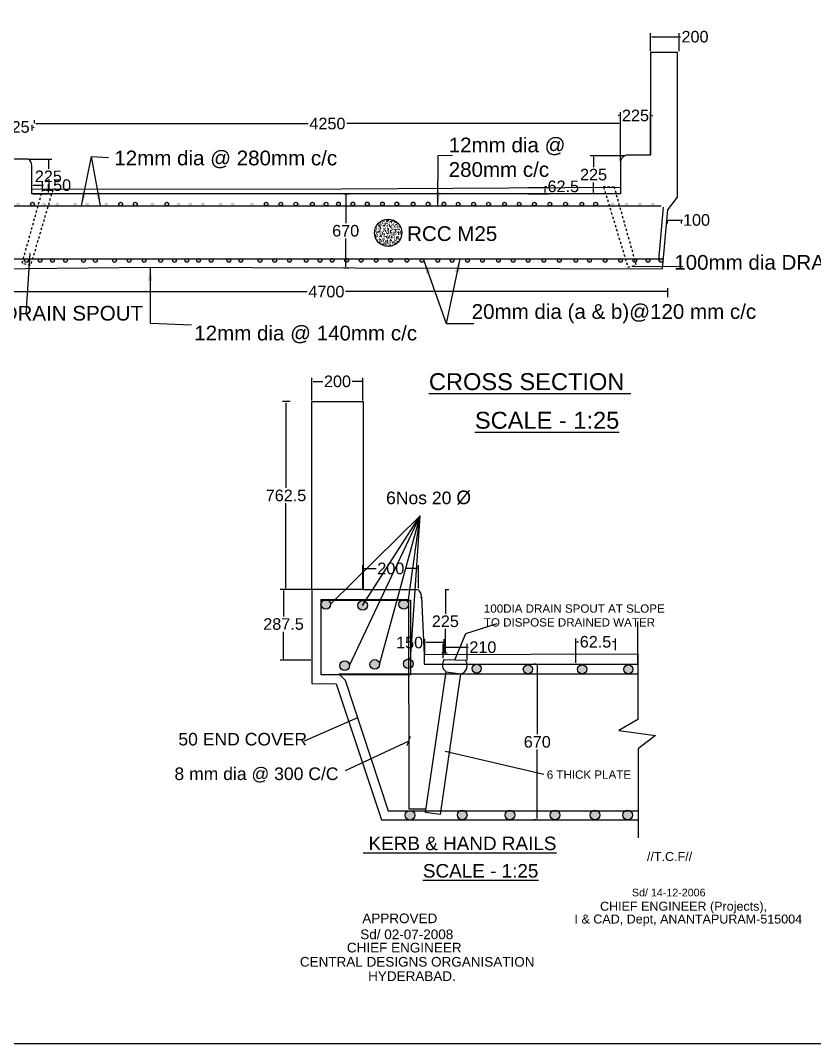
# Model space of a CAD drawing. Header units: inches. Extents: x 0 to 11487, y 0 to 10656.
# Drawn here: x 365.6 to 406.7, y 184.5 to 237.4 of the extents above; entities that cross this region are included whole.
import ezdxf

# ---------------------------------------------------------------- set-up
doc = ezdxf.new("R2010")
doc.units = ezdxf.units.IN
doc.header["$MEASUREMENT"] = 0
doc.linetypes.add('HIDDEN', pattern=[9.525, 6.35, -3.175])
for name, color, linetype in [('DIMENSION', 255, 'Continuous'), ('DRAWING', 7, 'Continuous'), ('HATCH', 7, 'Continuous'), ('TEXT', 255, 'Continuous')]:
    doc.layers.add(name, color=color, linetype=linetype)
doc.styles.get("Standard").update_dxf_attribs({"font": 'arial.ttf'})
doc.styles.add('TIMES NEW ROMAN', font='times.ttf')
doc.dimstyles.new('dig', dxfattribs={"dimtxt": 0.125, "dimasz": 0.0625, "dimexe": 0.18, "dimexo": 0.0625, "dimgap": 0.09, "dimtad": 0, "dimtih": 1, "dimtoh": 1, "dimdec": 4, "dimzin": 0, "dimdsep": 46, "dimtxsty": 'Standard', "dimcen": 0.09, "dimadec": 0, "dimazin": 0, "dimtfac": 1, "dimtdec": 4, "dimtofl": 0, "dimtmove": 0, "dimatfit": 3, "dimldrblk": 'ARCHTICK', "dimfxl": 1, "dimtolj": 1, "dimtzin": 0, "dimarcsym": 0})
doc.dimstyles.new('ISO-25', dxfattribs={"dimtxt": 0.636364, "dimasz": 0.703125, "dimexe": 1.25, "dimexo": 0.625, "dimtad": 0, "dimtih": 1, "dimtoh": 1, "dimlfac": 100, "dimtxsty": 'TIMES NEW ROMAN', "dimcen": 2.5, "dimadec": 0, "dimazin": 0, "dimtfac": 1, "dimtmove": 0, "dimatfit": 3, "dimfxl": 1, "dimarcsym": 0})

# ---------------------------------------------------------------- blocks, each defined once
blk = doc.blocks.new('*D65')
at = {"layer": 'Defpoints', "color": 0, "ltscale": 0.02, "transparency": 16777216}
for p in [(392.393, 204.13), (392.394, 204.13), (392.394, 196.069)]:
    blk.add_point(p, dxfattribs=at)
at = {"layer": 'DIMENSION', "color": 0, "lineweight": -2, "ltscale": 0.02, "transparency": 16777216}
for p, q in [((392.331, 204.13), (392.213, 204.13)), ((392.393, 204.068), (392.393, 200.496)), ((392.393, 196.132), (392.393, 199.703)), ((392.331, 196.069), (392.213, 196.069))]:
    blk.add_line(p, q, dxfattribs=at)
at = {"layer": 'DIMENSION', "color": 0, "ltscale": 0.02, "transparency": 16777216}
for points in [[(392.382, 204.068), (392.403, 204.068), (392.393, 204.13)], [(392.382, 196.132), (392.403, 196.132), (392.393, 196.069)]]:
    blk.add_solid(points, dxfattribs=at)
at = {"layer": 'DIMENSION', "color": 0, "ltscale": 0.02, "transparency": 16777216, "insert": (392.393, 200.1), "char_height": 0.6, "attachment_point": 5}
blk.add_mtext('\\A1;670', dxfattribs=at)
blk = doc.blocks.new('_ArchTick')
at = {"color": 0, "linetype": 'ByBlock', "const_width": 0.15}
blk.add_lwpolyline([(-0.5, -0.5), (0.5, 0.5)], dxfattribs=at)
blk = doc.blocks.new('*D66')
at = {"layer": 'Defpoints', "color": 0, "ltscale": 0.02, "transparency": 16777216}
for p in [(379.258, 207.991), (380.731, 207.991), (380.731, 204.336)]:
    blk.add_point(p, dxfattribs=at)
at = {"layer": 'DIMENSION', "color": 0, "lineweight": -2, "ltscale": 0.02, "transparency": 16777216}
for p, q in [((380.669, 207.991), (379.078, 207.991)), ((379.258, 207.929), (379.258, 206.592)), ((379.258, 204.398), (379.258, 205.799)), ((380.669, 204.336), (379.078, 204.336))]:
    blk.add_line(p, q, dxfattribs=at)
at = {"layer": 'DIMENSION', "color": 0, "ltscale": 0.02, "transparency": 16777216}
for points in [[(379.248, 207.929), (379.269, 207.929), (379.258, 207.991)], [(379.248, 204.398), (379.269, 204.398), (379.258, 204.336)]]:
    blk.add_solid(points, dxfattribs=at)
at = {"layer": 'DIMENSION', "color": 0, "ltscale": 0.02, "transparency": 16777216, "insert": (379.258, 206.195), "char_height": 0.6, "attachment_point": 5}
blk.add_mtext('\\A1;287.5', dxfattribs=at)
blk = doc.blocks.new('*D67')
at = {"layer": 'Defpoints', "color": 0, "ltscale": 0.02, "transparency": 16777216}
for p in [(383.371, 218.751), (380.731, 217.705), (383.371, 217.705)]:
    blk.add_point(p, dxfattribs=at)
at = {"layer": 'DIMENSION', "color": 0, "lineweight": -2, "ltscale": 0.02, "transparency": 16777216}
for p, q in [((380.731, 217.767), (380.731, 218.931)), ((380.794, 218.751), (381.294, 218.751)), ((383.309, 218.751), (382.808, 218.751)), ((383.371, 217.767), (383.371, 218.931))]:
    blk.add_line(p, q, dxfattribs=at)
at = {"layer": 'DIMENSION', "color": 0, "ltscale": 0.02, "transparency": 16777216}
for points in [[(380.794, 218.761), (380.794, 218.74), (380.731, 218.751)], [(383.309, 218.761), (383.309, 218.74), (383.371, 218.751)]]:
    blk.add_solid(points, dxfattribs=at)
at = {"layer": 'DIMENSION', "color": 0, "ltscale": 0.02, "transparency": 16777216, "insert": (382.051, 218.751), "char_height": 0.6, "attachment_point": 5}
blk.add_mtext('\\A1;200', dxfattribs=at)
blk = doc.blocks.new('*D68')
at = {"layer": 'Defpoints', "color": 0, "ltscale": 0.02, "transparency": 16777216}
for p in [(386.251, 209.072), (383.371, 207.991), (386.251, 207.991)]:
    blk.add_point(p, dxfattribs=at)
at = {"layer": 'DIMENSION', "color": 0, "lineweight": -2, "ltscale": 0.02, "transparency": 16777216}
for p, q in [((383.371, 208.054), (383.371, 209.252)), ((383.434, 209.072), (384.054, 209.072)), ((386.188, 209.072), (385.568, 209.072)), ((386.251, 208.054), (386.251, 209.252))]:
    blk.add_line(p, q, dxfattribs=at)
at = {"layer": 'DIMENSION', "color": 0, "ltscale": 0.02, "transparency": 16777216}
for points in [[(383.434, 209.082), (383.434, 209.062), (383.371, 209.072)], [(386.188, 209.082), (386.188, 209.062), (386.251, 209.072)]]:
    blk.add_solid(points, dxfattribs=at)
at = {"layer": 'DIMENSION', "color": 0, "ltscale": 0.02, "transparency": 16777216, "insert": (384.811, 209.072), "char_height": 0.6, "attachment_point": 5}
blk.add_mtext('\\A1;200', dxfattribs=at)
blk = doc.blocks.new('*D63')
at = {"layer": 'Defpoints', "color": 0, "ltscale": 0.02, "transparency": 16777216}
for p in [(379.385, 217.705), (379.66, 217.705), (379.776, 207.991)]:
    blk.add_point(p, dxfattribs=at)
at = {"layer": 'DIMENSION', "color": 0, "lineweight": -2, "ltscale": 0.02, "transparency": 16777216}
for p, q in [((379.597, 217.705), (379.205, 217.705)), ((379.385, 217.642), (379.385, 213.245)), ((379.385, 208.054), (379.385, 212.453)), ((379.714, 207.991), (379.205, 207.991))]:
    blk.add_line(p, q, dxfattribs=at)
at = {"layer": 'DIMENSION', "color": 0, "ltscale": 0.02, "transparency": 16777216}
for points in [[(379.375, 217.642), (379.396, 217.642), (379.385, 217.705)], [(379.375, 208.054), (379.396, 208.054), (379.385, 207.991)]]:
    blk.add_solid(points, dxfattribs=at)
at = {"layer": 'DIMENSION', "color": 0, "ltscale": 0.02, "transparency": 16777216, "insert": (379.385, 212.849), "char_height": 0.6, "attachment_point": 5}
blk.add_mtext('\\A1;762.5', dxfattribs=at)
blk = doc.blocks.new('*D64')
at = {"layer": 'Defpoints', "color": 0, "ltscale": 0.02, "transparency": 16777216}
for p in [(387.563, 207.991), (387.635, 204.687), (387.791, 204.687)]:
    blk.add_point(p, dxfattribs=at)
at = {"layer": 'DIMENSION', "color": 0, "lineweight": -2, "ltscale": 0.02, "transparency": 16777216}
for p, q in [((387.625, 207.991), (387.815, 207.991)), ((387.635, 207.929), (387.635, 206.735)), ((387.635, 204.749), (387.635, 205.943)), ((387.728, 204.687), (387.455, 204.687))]:
    blk.add_line(p, q, dxfattribs=at)
at = {"layer": 'DIMENSION', "color": 0, "ltscale": 0.02, "transparency": 16777216}
for points in [[(387.625, 207.929), (387.646, 207.929), (387.635, 207.991)], [(387.625, 204.749), (387.646, 204.749), (387.635, 204.687)]]:
    blk.add_solid(points, dxfattribs=at)
at = {"layer": 'DIMENSION', "color": 0, "ltscale": 0.02, "transparency": 16777216, "insert": (387.635, 206.339), "char_height": 0.6, "attachment_point": 5}
blk.add_mtext('\\A1;225', dxfattribs=at)
blk = doc.blocks.new('*D69')
at = {"layer": 'Defpoints', "color": 0, "ltscale": 0.02, "transparency": 16777216}
for p in [(396.436, 205.278), (396.436, 204.781), (394.381, 204.13)]:
    blk.add_point(p, dxfattribs=at)
at = {"layer": 'DIMENSION', "color": 0, "lineweight": -2, "ltscale": 0.02, "transparency": 16777216}
for p, q in [((394.381, 204.193), (394.381, 205.458)), ((396.436, 204.843), (396.436, 205.458)), ((394.443, 205.278), (394.535, 205.278)), ((396.373, 205.278), (396.281, 205.278))]:
    blk.add_line(p, q, dxfattribs=at)
at = {"layer": 'DIMENSION', "color": 0, "ltscale": 0.02, "transparency": 16777216}
for points in [[(394.443, 205.289), (394.443, 205.268), (394.381, 205.278)], [(396.373, 205.289), (396.373, 205.268), (396.436, 205.278)]]:
    blk.add_solid(points, dxfattribs=at)
at = {"layer": 'DIMENSION', "color": 0, "ltscale": 0.02, "transparency": 16777216, "insert": (395.408, 205.278), "char_height": 0.6, "attachment_point": 5}
blk.add_mtext('\\A1;62.5', dxfattribs=at)
blk = doc.blocks.new('*D70')
at = {"layer": 'Defpoints', "color": 0, "ltscale": 0.02, "transparency": 16777216}
for p in [(386.571, 205.237), (386.571, 204.599), (387.579, 204.676)]:
    blk.add_point(p, dxfattribs=at)
at = {"layer": 'DIMENSION', "color": 0, "lineweight": -2, "ltscale": 0.02, "transparency": 16777216}
for p, q in [((386.571, 204.662), (386.571, 205.417)), ((387.579, 204.738), (387.579, 205.417)), ((386.571, 205.237), (386.509, 205.237)), ((387.517, 205.237), (386.634, 205.237))]:
    blk.add_line(p, q, dxfattribs=at)
at = {"layer": 'DIMENSION', "color": 0, "ltscale": 0.02, "transparency": 16777216}
for points in [[(386.634, 205.247), (386.634, 205.226), (386.571, 205.237)], [(387.517, 205.247), (387.517, 205.226), (387.579, 205.237)]]:
    blk.add_solid(points, dxfattribs=at)
at = {"layer": 'DIMENSION', "color": 0, "ltscale": 0.02, "transparency": 16777216, "insert": (385.785, 205.237), "char_height": 0.6, "attachment_point": 5}
blk.add_mtext('\\A1;150', dxfattribs=at)
blk = doc.blocks.new('*D71')
at = {"layer": 'Defpoints', "color": 0, "ltscale": 0.02, "transparency": 16777216}
for p in [(388.756, 204.998), (387.514, 204.368), (388.756, 204.242)]:
    blk.add_point(p, dxfattribs=at)
at = {"layer": 'DIMENSION', "color": 0, "lineweight": -2, "ltscale": 0.02, "transparency": 16777216}
for p, q in [((387.514, 204.431), (387.514, 205.178)), ((387.577, 204.998), (388.694, 204.998)), ((388.756, 204.305), (388.756, 205.178)), ((388.756, 204.998), (388.819, 204.998))]:
    blk.add_line(p, q, dxfattribs=at)
at = {"layer": 'DIMENSION', "color": 0, "ltscale": 0.02, "transparency": 16777216}
for points in [[(387.577, 205.008), (387.577, 204.987), (387.514, 204.998)], [(388.694, 205.008), (388.694, 204.987), (388.756, 204.998)]]:
    blk.add_solid(points, dxfattribs=at)
at = {"layer": 'DIMENSION', "color": 0, "ltscale": 0.02, "transparency": 16777216, "insert": (389.576, 204.998), "char_height": 0.6, "attachment_point": 5}
blk.add_mtext('\\A1;210', dxfattribs=at)
blk = doc.blocks.new('*D87')
at = {"layer": 'Defpoints', "color": 0, "ltscale": 0.02, "transparency": 16777216}
for p in [(399.158, 223.393), (363.793, 223.038), (399.158, 223.038)]:
    blk.add_point(p, dxfattribs=at)
at = {"layer": 'DIMENSION', "color": 0, "lineweight": -2, "ltscale": 0.02, "transparency": 16777216}
for p, q in [((363.793, 223.101), (363.793, 223.573)), ((363.856, 223.393), (380.479, 223.393)), ((399.095, 223.393), (382.473, 223.393)), ((399.158, 223.101), (399.158, 223.573))]:
    blk.add_line(p, q, dxfattribs=at)
at = {"layer": 'DIMENSION', "color": 0, "ltscale": 0.02, "transparency": 16777216}
for points in [[(363.856, 223.404), (363.856, 223.383), (363.793, 223.393)], [(399.095, 223.404), (399.095, 223.383), (399.158, 223.393)]]:
    blk.add_solid(points, dxfattribs=at)
at = {"layer": 'DIMENSION', "color": 0, "ltscale": 0.02, "transparency": 16777216, "insert": (381.476, 223.393), "char_height": 0.6, "attachment_point": 5}
blk.add_mtext('\\A1;4700', dxfattribs=at)
blk = doc.blocks.new('*D91')
at = {"layer": 'Defpoints', "color": 0, "ltscale": 0.02, "transparency": 16777216}
for p in [(382.315, 228.459), (382.304, 224.622), (382.476, 224.622)]:
    blk.add_point(p, dxfattribs=at)
at = {"layer": 'DIMENSION', "color": 0, "lineweight": -2, "ltscale": 0.02, "transparency": 16777216}
for p, q in [((382.378, 228.459), (382.656, 228.459)), ((382.476, 228.396), (382.476, 226.937)), ((382.476, 224.685), (382.476, 226.144)), ((382.366, 224.622), (382.656, 224.622))]:
    blk.add_line(p, q, dxfattribs=at)
at = {"layer": 'DIMENSION', "color": 0, "ltscale": 0.02, "transparency": 16777216}
for points in [[(382.466, 228.396), (382.487, 228.396), (382.476, 228.459)], [(382.466, 224.685), (382.487, 224.685), (382.476, 224.622)]]:
    blk.add_solid(points, dxfattribs=at)
at = {"layer": 'DIMENSION', "color": 0, "ltscale": 0.02, "transparency": 16777216, "insert": (382.476, 226.54), "char_height": 0.6, "attachment_point": 5}
blk.add_mtext('\\A1;670', dxfattribs=at)
blk = doc.blocks.new('*D92')
at = {"layer": 'Defpoints', "color": 0, "ltscale": 0.02, "transparency": 16777216}
for p in [(396.945, 230.427), (395.305, 228.459), (396.697, 228.459)]:
    blk.add_point(p, dxfattribs=at)
at = {"layer": 'DIMENSION', "color": 0, "lineweight": -2, "ltscale": 0.02, "transparency": 16777216}
for p, q in [((396.883, 230.427), (395.125, 230.427)), ((395.305, 230.365), (395.305, 229.839)), ((395.305, 228.521), (395.305, 229.047)), ((396.634, 228.459), (395.125, 228.459))]:
    blk.add_line(p, q, dxfattribs=at)
at = {"layer": 'DIMENSION', "color": 0, "ltscale": 0.02, "transparency": 16777216}
for points in [[(395.295, 230.365), (395.316, 230.365), (395.305, 230.427)], [(395.295, 228.521), (395.316, 228.521), (395.305, 228.459)]]:
    blk.add_solid(points, dxfattribs=at)
at = {"layer": 'DIMENSION', "color": 0, "ltscale": 0.02, "transparency": 16777216, "insert": (395.305, 229.443), "char_height": 0.6, "attachment_point": 5}
blk.add_mtext('\\A1;225', dxfattribs=at)
blk = doc.blocks.new('*D93')
at = {"layer": 'Defpoints', "color": 0, "ltscale": 0.02, "transparency": 16777216}
for p in [(399.114, 227.155), (399.85, 227.167), (399.85, 227.097)]:
    blk.add_point(p, dxfattribs=at)
at = {"layer": 'DIMENSION', "color": 0, "lineweight": -2, "ltscale": 0.02, "transparency": 16777216}
for p, q in [((399.114, 227.093), (399.114, 226.917)), ((399.176, 227.097), (399.788, 227.097)), ((399.85, 227.105), (399.85, 226.917)), ((399.85, 227.097), (399.913, 227.097))]:
    blk.add_line(p, q, dxfattribs=at)
at = {"layer": 'DIMENSION', "color": 0, "ltscale": 0.02, "transparency": 16777216}
for points in [[(399.176, 227.107), (399.176, 227.086), (399.114, 227.097)], [(399.788, 227.107), (399.788, 227.086), (399.85, 227.097)]]:
    blk.add_solid(points, dxfattribs=at)
at = {"layer": 'DIMENSION', "color": 0, "ltscale": 0.02, "transparency": 16777216, "insert": (400.636, 227.097), "char_height": 0.6, "attachment_point": 5}
blk.add_mtext('\\A1;100', dxfattribs=at)
blk = doc.blocks.new('*D94')
at = {"layer": 'Defpoints', "color": 0, "ltscale": 0.02, "transparency": 16777216}
for p in [(399.739, 236.579), (398.257, 235.77), (399.739, 235.77)]:
    blk.add_point(p, dxfattribs=at)
at = {"layer": 'DIMENSION', "color": 0, "lineweight": -2, "ltscale": 0.02, "transparency": 16777216}
for p, q in [((398.257, 235.833), (398.257, 236.759)), ((398.32, 236.579), (399.676, 236.579)), ((399.739, 235.833), (399.739, 236.759)), ((399.739, 236.579), (399.801, 236.579))]:
    blk.add_line(p, q, dxfattribs=at)
at = {"layer": 'DIMENSION', "color": 0, "ltscale": 0.02, "transparency": 16777216}
for points in [[(398.32, 236.589), (398.32, 236.568), (398.257, 236.579)], [(399.676, 236.589), (399.676, 236.568), (399.739, 236.579)]]:
    blk.add_solid(points, dxfattribs=at)
at = {"layer": 'DIMENSION', "color": 0, "ltscale": 0.02, "transparency": 16777216, "insert": (400.558, 236.579), "char_height": 0.6, "attachment_point": 5}
blk.add_mtext('\\A1;200', dxfattribs=at)
blk = doc.blocks.new('*D95')
at = {"layer": 'Defpoints', "color": 0, "ltscale": 0.02, "transparency": 16777216}
for p in [(398.257, 232.506), (398.257, 230.451), (396.697, 230.082)]:
    blk.add_point(p, dxfattribs=at)
at = {"layer": 'DIMENSION', "color": 0, "lineweight": -2, "ltscale": 0.02, "transparency": 16777216}
for p, q in [((396.634, 232.506), (396.572, 232.506)), ((396.697, 230.144), (396.697, 232.686)), ((398.257, 230.514), (398.257, 232.686)), ((398.32, 232.506), (398.382, 232.506))]:
    blk.add_line(p, q, dxfattribs=at)
at = {"layer": 'DIMENSION', "color": 0, "ltscale": 0.02, "transparency": 16777216}
for points in [[(396.634, 232.517), (396.634, 232.496), (396.697, 232.506)], [(398.32, 232.517), (398.32, 232.496), (398.257, 232.506)]]:
    blk.add_solid(points, dxfattribs=at)
at = {"layer": 'DIMENSION', "color": 0, "ltscale": 0.02, "transparency": 16777216, "insert": (397.477, 232.506), "char_height": 0.6, "attachment_point": 5}
blk.add_mtext('\\A1;225', dxfattribs=at)
blk = doc.blocks.new('*D96')
at = {"layer": 'Defpoints', "color": 0, "ltscale": 0.02, "transparency": 16777216}
for p in [(366.035, 230.253), (366.228, 228.459), (367.083, 228.459)]:
    blk.add_point(p, dxfattribs=at)
at = {"layer": 'DIMENSION', "color": 0, "lineweight": -2, "ltscale": 0.02, "transparency": 16777216}
for p, q in [((366.097, 230.253), (367.263, 230.253)), ((367.083, 230.191), (367.083, 229.752)), ((367.083, 228.521), (367.083, 228.96)), ((366.291, 228.459), (367.263, 228.459))]:
    blk.add_line(p, q, dxfattribs=at)
at = {"layer": 'DIMENSION', "color": 0, "ltscale": 0.02, "transparency": 16777216}
for points in [[(367.073, 230.191), (367.093, 230.191), (367.083, 230.253)], [(367.073, 228.521), (367.093, 228.521), (367.083, 228.459)]]:
    blk.add_solid(points, dxfattribs=at)
at = {"layer": 'DIMENSION', "color": 0, "ltscale": 0.02, "transparency": 16777216, "insert": (367.083, 229.356), "char_height": 0.6, "attachment_point": 5}
blk.add_mtext('\\A1;225', dxfattribs=at)
blk = doc.blocks.new('*D97')
at = {"layer": 'Defpoints', "color": 0, "ltscale": 0.02, "transparency": 16777216}
for p in [(364.605, 232.087), (366.228, 232.087), (366.228, 231.91)]:
    blk.add_point(p, dxfattribs=at)
at = {"layer": 'DIMENSION', "color": 0, "lineweight": -2, "ltscale": 0.02, "transparency": 16777216}
for p, q in [((364.542, 231.91), (364.48, 231.91)), ((364.605, 232.024), (364.605, 231.73)), ((366.228, 232.024), (366.228, 231.73)), ((366.291, 231.91), (366.353, 231.91))]:
    blk.add_line(p, q, dxfattribs=at)
at = {"layer": 'DIMENSION', "color": 0, "ltscale": 0.02, "transparency": 16777216}
for points in [[(364.542, 231.921), (364.542, 231.9), (364.605, 231.91)], [(366.291, 231.921), (366.291, 231.9), (366.228, 231.91)]]:
    blk.add_solid(points, dxfattribs=at)
at = {"layer": 'DIMENSION', "color": 0, "ltscale": 0.02, "transparency": 16777216, "insert": (365.416, 231.91), "char_height": 0.6, "attachment_point": 5}
blk.add_mtext('\\A1;225', dxfattribs=at)
blk = doc.blocks.new('*D88')
at = {"layer": 'Defpoints', "color": 0, "ltscale": 0.02, "transparency": 16777216}
for p in [(366.365, 232.047), (396.697, 232.087), (396.697, 232.047)]:
    blk.add_point(p, dxfattribs=at)
at = {"layer": 'DIMENSION', "color": 0, "lineweight": -2, "ltscale": 0.02, "transparency": 16777216}
for p, q in [((366.365, 232.11), (366.365, 232.267)), ((366.428, 232.087), (380.534, 232.087)), ((396.634, 232.087), (382.528, 232.087)), ((396.697, 232.11), (396.697, 232.267))]:
    blk.add_line(p, q, dxfattribs=at)
at = {"layer": 'DIMENSION', "color": 0, "ltscale": 0.02, "transparency": 16777216}
for points in [[(366.428, 232.097), (366.428, 232.076), (366.365, 232.087)], [(396.634, 232.097), (396.634, 232.076), (396.697, 232.087)]]:
    blk.add_solid(points, dxfattribs=at)
at = {"layer": 'DIMENSION', "color": 0, "ltscale": 0.02, "transparency": 16777216, "insert": (381.531, 232.087), "char_height": 0.6, "attachment_point": 5}
blk.add_mtext('\\A1;4250', dxfattribs=at)
blk = doc.blocks.new('*D90')
at = {"layer": 'Defpoints', "color": 0, "ltscale": 0.02, "transparency": 16777216}
for p in [(366.777, 228.901), (366.777, 228.638), (366.228, 228.628)]:
    blk.add_point(p, dxfattribs=at)
at = {"layer": 'DIMENSION', "color": 0, "lineweight": -2, "ltscale": 0.02, "transparency": 16777216}
for p, q in [((366.228, 228.691), (366.228, 229.081)), ((366.291, 228.901), (366.715, 228.901)), ((366.777, 228.7), (366.777, 229.081)), ((366.777, 228.901), (366.84, 228.901))]:
    blk.add_line(p, q, dxfattribs=at)
at = {"layer": 'DIMENSION', "color": 0, "ltscale": 0.02, "transparency": 16777216}
for points in [[(366.291, 228.911), (366.291, 228.89), (366.228, 228.901)], [(366.715, 228.911), (366.715, 228.89), (366.777, 228.901)]]:
    blk.add_solid(points, dxfattribs=at)
at = {"layer": 'DIMENSION', "color": 0, "ltscale": 0.02, "transparency": 16777216, "insert": (367.563, 228.901), "char_height": 0.6, "attachment_point": 5}
blk.add_mtext('\\A1;150', dxfattribs=at)
blk = doc.blocks.new('*D100')
at = {"layer": 'Defpoints', "color": 0, "ltscale": 0.02, "transparency": 16777216}
for p in [(391.841, 228.773), (392.805, 228.773), (391.843, 228.459)]:
    blk.add_point(p, dxfattribs=at)
at = {"layer": 'DIMENSION', "color": 0, "lineweight": -2, "ltscale": 0.02, "transparency": 16777216}
for p, q in [((391.904, 228.773), (392.985, 228.773)), ((392.805, 228.773), (392.805, 228.836)), ((392.805, 228.836), (392.867, 228.836)), ((392.805, 228.521), (392.805, 228.711)), ((391.906, 228.459), (392.985, 228.459))]:
    blk.add_line(p, q, dxfattribs=at)
at = {"layer": 'DIMENSION', "color": 0, "ltscale": 0.02, "transparency": 16777216}
for points in [[(392.794, 228.711), (392.815, 228.711), (392.805, 228.773)], [(392.794, 228.521), (392.815, 228.521), (392.805, 228.459)]]:
    blk.add_solid(points, dxfattribs=at)
at = {"layer": 'DIMENSION', "color": 0, "ltscale": 0.02, "transparency": 16777216, "insert": (393.74, 228.836), "char_height": 0.6, "attachment_point": 5}
blk.add_mtext('\\A1;62.5', dxfattribs=at)

msp = doc.modelspace()

# ---------------------------------------------------------------- hatches: boundary and pattern name
h = msp.add_hatch(color=256)
h.paths.add_polyline_path([(383.60185, 207.16032, 1), (383.10094, 207.16032, 1)])
h.paths.add_polyline_path([(383.73044, 204.10907, 1), (384.23135, 204.10907, 1)])
h.paths.add_polyline_path([(389.49435, 203.89358, 1), (389.02084, 203.89358, 1)])
h.paths.add_polyline_path([(391.67111, 203.85672, 1), (392.14462, 203.85672, 1)])
h.paths.add_polyline_path([(394.47746, 203.85672, 1), (394.95097, 203.85672, 1)])
h.paths.add_polyline_path([(396.87111, 203.85672, 1), (397.34461, 203.85672, 1)])
h.paths.add_polyline_path([(386.05538, 196.30899, 0.28575599), (385.91554, 196.5337), (385.69431, 196.5337, 0.28575599), (385.55447, 196.30899, 0.33083165), (385.73263, 196.0692), (385.87721, 196.0692, 0.33083165)])
h.paths.add_polyline_path([(388.63649, 196.5337), (388.37639, 196.5337, 0.2619627), (388.25598, 196.31965, 1), (388.75689, 196.31965, 0.2619627)])
h.paths.add_polyline_path([(391.10476, 196.5337), (390.84466, 196.5337, 0.2619627), (390.72425, 196.31965, 1), (391.22516, 196.31965, 0.2619627)])
h.paths.add_polyline_path([(393.56405, 196.31965, 0.2619627), (393.44364, 196.5337), (393.18355, 196.5337, 0.2619627), (393.06314, 196.31965, 1)])
h.paths.add_polyline_path([(395.62912, 196.31965, 0.2619627), (395.50871, 196.5337), (395.24861, 196.5337, 0.2619627), (395.12821, 196.31965, 1)])
h.paths.add_polyline_path([(397.19831, 196.5337), (396.93822, 196.5337, 0.2619627), (396.81781, 196.31965, 1), (397.31872, 196.31965, 0.2619627)])
at = {"layer": 'HATCH'}
h = msp.add_hatch(color=256, dxfattribs=at)
h.paths.add_polyline_path([(363.92681, 228.00513), (363.85112, 228.00513, 0.30082017), (363.79224, 227.91611, 1), (363.98569, 227.91611, 0.30082017)])
h.paths.add_polyline_path([(364.75766, 227.91611, 0.30082017), (364.69877, 228.00513), (364.62309, 228.00513, 0.30082017), (364.5642, 227.91611, 1)])
h.paths.add_polyline_path([(365.61687, 227.91611, 0.30082017), (365.55799, 228.00513), (365.4823, 228.00513, 0.30082017), (365.42342, 227.91611, 1)])
h.paths.add_polyline_path([(366.32902, 227.91611, 0.30082017), (366.27013, 228.00513), (366.19445, 228.00513, 0.30082017), (366.13556, 227.91611, 1)])
h.paths.add_polyline_path([(366.91803, 228.00513), (366.82075, 228.00513, 0.26706443), (366.77266, 227.92152, 1), (366.96611, 227.92152, 0.26706443)])
h.paths.add_polyline_path([(367.64823, 227.91611, 0.30082017), (367.58934, 228.00513), (367.51366, 228.00513, 0.30082017), (367.45477, 227.91611, 1)])
h.paths.add_polyline_path([(368.51048, 228.00513), (368.4348, 228.00513, 0.30082017), (368.37591, 227.91611, 1), (368.56937, 227.91611, 0.30082017)])
h.paths.add_polyline_path([(369.12973, 228.00513), (369.05405, 228.00513, 0.30082017), (368.99516, 227.91611, 1), (369.18862, 227.91611, 0.30082017)])
h.paths.add_polyline_path([(370.17943, 227.91611, 0.30082017), (370.12054, 228.00513), (370.04486, 228.00513, 0.30082017), (369.98597, 227.91611, 1)])
h.paths.add_polyline_path([(370.93802, 227.91611, 0.30082017), (370.87914, 228.00513), (370.80345, 228.00513, 0.30082017), (370.74457, 227.91611, 1)])
h.paths.add_polyline_path([(371.6511, 228.00513), (371.57542, 228.00513, 0.30082017), (371.51653, 227.91611, 1), (371.70999, 227.91611, 0.30082017)])
h.paths.add_polyline_path([(372.5692, 227.91611, 0.30082017), (372.51032, 228.00513), (372.43463, 228.00513, 0.30082017), (372.37575, 227.91611, 1)])
h.paths.add_polyline_path([(373.22246, 228.00513), (373.14678, 228.00513, 0.30082017), (373.08789, 227.91611, 1), (373.28135, 227.91611, 0.30082017)])
h.paths.add_polyline_path([(373.91844, 227.92152, 0.26706443), (373.87036, 228.00513), (373.77308, 228.00513, 0.26706443), (373.72499, 227.92152, 1)])
h.paths.add_polyline_path([(374.53181, 227.92152, 0.26706443), (374.48372, 228.00513), (374.38644, 228.00513, 0.26706443), (374.33835, 227.92152, 1)])
h.paths.add_polyline_path([(375.13394, 228.00513), (375.03666, 228.00513, 0.26706443), (374.98857, 227.92152, 1), (375.18203, 227.92152, 0.26706443)])
h.paths.add_polyline_path([(376.10317, 227.92152, 0.26706443), (376.05508, 228.00513), (375.9578, 228.00513, 0.26706443), (375.90971, 227.92152, 1)])
h.paths.add_polyline_path([(376.72242, 227.92152, 0.26706443), (376.67433, 228.00513), (376.57705, 228.00513, 0.26706443), (376.52896, 227.92152, 1)])
h.paths.add_polyline_path([(377.71323, 227.92152, 0.26706443), (377.66514, 228.00513), (377.56786, 228.00513, 0.26706443), (377.51977, 227.92152, 1)])
h.paths.add_polyline_path([(378.47182, 227.92152, 0.26706443), (378.42373, 228.00513), (378.32645, 228.00513, 0.26706443), (378.27837, 227.92152, 1)])
h.paths.add_polyline_path([(379.24379, 227.92152, 0.26706443), (379.1957, 228.00513), (379.09842, 228.00513, 0.26706443), (379.05033, 227.92152, 1)])
h.paths.add_polyline_path([(380.103, 227.92152, 0.26706443), (380.05492, 228.00513), (379.95764, 228.00513, 0.26706443), (379.90955, 227.92152, 1)])
h.paths.add_polyline_path([(380.81515, 227.92152, 0.26706443), (380.76706, 228.00513), (380.66978, 228.00513, 0.26706443), (380.62169, 227.92152, 1)])
h.paths.add_polyline_path([(381.45225, 227.92693, 0.2398206), (381.41245, 228.00513), (381.29859, 228.00513, 0.2398206), (381.25879, 227.92693, 1)])
h.paths.add_polyline_path([(382.19624, 227.92847, 0.23278945), (382.15851, 228.00513), (382.04052, 228.00513, 0.23278945), (382.00279, 227.92847, 1)])
h.paths.add_polyline_path([(382.94747, 227.92847, 0.23278945), (382.90974, 228.00513), (382.79175, 228.00513, 0.23278945), (382.75402, 227.92847, 1)])
h.paths.add_polyline_path([(383.72928, 227.92847, 0.23278945), (383.69155, 228.00513), (383.57356, 228.00513, 0.23278945), (383.53583, 227.92847, 1)])
h.paths.add_polyline_path([(384.47239, 227.92847, 0.23278945), (384.43466, 228.00513), (384.31667, 228.00513, 0.23278945), (384.27894, 227.92847, 1)])
h.paths.add_polyline_path([(385.31613, 227.92847, 0.23278945), (385.27839, 228.00513), (385.1604, 228.00513, 0.23278945), (385.12267, 227.92847, 1)])
h.paths.add_polyline_path([(386.05068, 228.00513), (385.94761, 228.00513, 0.25771792), (385.90242, 227.92327, 1), (386.09588, 227.92327, 0.25771792)])
h.paths.add_polyline_path([(386.91313, 227.92327, 0.25771792), (386.86794, 228.00513), (386.76487, 228.00513, 0.25771792), (386.71968, 227.92327, 1)])
h.paths.add_polyline_path([(387.65348, 227.92152, 0.26706443), (387.60539, 228.00513), (387.50811, 228.00513, 0.26706443), (387.46002, 227.92152, 1)])
h.paths.add_polyline_path([(388.45077, 227.92152, 0.26706443), (388.40268, 228.00513), (388.3054, 228.00513, 0.26706443), (388.25731, 227.92152, 1)])
h.paths.add_polyline_path([(389.22484, 227.92152, 0.26706443), (389.17675, 228.00513), (389.07947, 228.00513, 0.26706443), (389.03138, 227.92152, 1)])
h.paths.add_polyline_path([(390.05309, 227.92152, 0.26706443), (390.005, 228.00513), (389.90772, 228.00513, 0.26706443), (389.85963, 227.92152, 1)])
h.paths.add_polyline_path([(390.76358, 228.00513), (390.6663, 228.00513, 0.26706443), (390.61821, 227.92152, 1), (390.81167, 227.92152, 0.26706443)])
h.paths.add_polyline_path([(391.54539, 228.00513), (391.44811, 228.00513, 0.26706443), (391.40002, 227.92152, 1), (391.59348, 227.92152, 0.26706443)])
h.paths.add_polyline_path([(392.35042, 228.00513), (392.25314, 228.00513, 0.26706443), (392.20506, 227.92152, 1), (392.39851, 227.92152, 0.26706443)])
h.paths.add_polyline_path([(393.20353, 227.92152, 0.26706443), (393.15545, 228.00513), (393.05816, 228.00513, 0.26706443), (393.01008, 227.92152, 1)])
h.paths.add_polyline_path([(394.00692, 228.00513), (393.90964, 228.00513, 0.26706443), (393.86155, 227.92152, 1), (394.05501, 227.92152, 0.26706443)])
h.paths.add_polyline_path([(394.76715, 227.92152, 0.26706443), (394.71906, 228.00513), (394.62178, 228.00513, 0.26706443), (394.5737, 227.92152, 1)])
h.paths.add_polyline_path([(395.57993, 227.92152, 0.26706443), (395.53184, 228.00513), (395.43456, 228.00513, 0.26706443), (395.38647, 227.92152, 1)])
h.paths.add_polyline_path([(396.32912, 228.00513), (396.23184, 228.00513, 0.26706443), (396.18375, 227.92152, 1), (396.37721, 227.92152, 0.26706443)])
h.paths.add_polyline_path([(397.06449, 228.00513), (396.96721, 228.00513, 0.26706443), (396.91912, 227.92152, 1), (397.11258, 227.92152, 0.26706443)])
h.paths.add_polyline_path([(397.75039, 228.00513), (397.65311, 228.00513, 0.26706443), (397.60502, 227.92152, 1), (397.79848, 227.92152, 0.26706443)])
h.paths.add_polyline_path([(398.42304, 228.00513), (398.32576, 228.00513, 0.26706443), (398.27767, 227.92152, 1), (398.47113, 227.92152, 0.26706443)])
h = msp.add_hatch(dxfattribs=at)
h.set_pattern_fill('AR-CONC', color=256, scale=0.038054)
h.set_pattern_definition([(50, (-218.2804, -411.53871), (0.272944445, -0.023879545), [0.02854032, -0.31394349]), (355, (-218.2804, -411.5387), (-0.052800095, 0.28623736), [0.02283225, -0.25115479]), (100.451444, (-218.25765, -411.5407), (0.22014435, 0.26235782), [0.02425554, -0.26681091]), (46.1842, (-218.2804, -411.4626), (0.40612542, -0.0629863), [0.04281048, -0.47091524]), (96.635635, (-218.24655, -411.46785), (0.35567398, 0.37068872), [0.03638333, -0.4002166]), (351.184164, (-218.2804, -411.4626), (0.35567398, 0.37068872), [0.03424838, -0.3767322]), (21, (-218.24234, -411.48163), (0.22714556, -0.153211613), [0.02854032, -0.31394349]), (326, (-218.24234, -411.48163), (0.09259062, 0.27594683), [0.02283225, -0.25115479]), (71.451445, (-218.2234, -411.4944), (0.31973618, 0.12273522), [0.02425554, -0.26681091]), (37.5, (-218.280395, -411.53871), (0.004627282, 0.126678617), [0, -0.248110494, 0, -0.25496017, 0, -0.252106138]), (7.5, (-218.2804, -411.53871), (0.100107842, 0.150088473), [0, -0.14536535, 0, -0.24240243, 0, -0.096085736]), (327.5, (-218.36525, -411.53871), (0.203139491, -0.008582976), [0, -0.095134392, 0, -0.296819302, 0, -0.393856382]), (317.5, (-218.4033, -411.53871), (0.221924246, 0.038093706), [0, -0.12367471, 0, -0.19711846, 0, -0.27969511])])
h.paths.add_polyline_path([(383.96741, 226.44009, 1), (385.37981, 226.44009, 1)])
h = msp.add_hatch(color=256, dxfattribs=at)
h.paths.add_polyline_path([(364.35215, 225.0911), (364.27647, 225.0911, 0.30082017), (364.21758, 225.00208, 1), (364.41104, 225.00208, 0.30082017)])
h.paths.add_polyline_path([(365.183, 225.00208, 0.30082017), (365.12412, 225.0911), (365.04843, 225.0911, 0.30082017), (364.98955, 225.00208, 1)])
h.paths.add_polyline_path([(366.04222, 225.00208, 0.30082017), (365.98333, 225.0911), (365.90765, 225.0911, 0.30082017), (365.84876, 225.00208, 1)])
h.paths.add_polyline_path([(366.75436, 225.00208, 0.30082017), (366.69548, 225.0911), (366.61979, 225.0911, 0.30082017), (366.56091, 225.00208, 1)])
h.paths.add_polyline_path([(367.34337, 225.0911), (367.24609, 225.0911, 0.26706443), (367.198, 225.00749, 1), (367.39146, 225.00749, 0.26706443)])
h.paths.add_polyline_path([(368.07357, 225.00208, 0.30082017), (368.01469, 225.0911), (367.939, 225.0911, 0.30082017), (367.88012, 225.00208, 1)])
h.paths.add_polyline_path([(368.93583, 225.0911), (368.86014, 225.0911, 0.30082017), (368.80126, 225.00208, 1), (368.99471, 225.00208, 0.30082017)])
h.paths.add_polyline_path([(369.55508, 225.0911), (369.47939, 225.0911, 0.30082017), (369.42051, 225.00208, 1), (369.61397, 225.00208, 0.30082017)])
h.paths.add_polyline_path([(370.60477, 225.00208, 0.30082017), (370.54589, 225.0911), (370.4702, 225.0911, 0.30082017), (370.41132, 225.00208, 1)])
h.paths.add_polyline_path([(371.36337, 225.00208, 0.30082017), (371.30448, 225.0911), (371.2288, 225.0911, 0.30082017), (371.16991, 225.00208, 1)])
h.paths.add_polyline_path([(372.07645, 225.0911), (372.00076, 225.0911, 0.30082017), (371.94188, 225.00208, 1), (372.13533, 225.00208, 0.30082017)])
h.paths.add_polyline_path([(372.99455, 225.00208, 0.30082017), (372.93566, 225.0911), (372.85998, 225.0911, 0.30082017), (372.80109, 225.00208, 1)])
h.paths.add_polyline_path([(373.64781, 225.0911), (373.57212, 225.0911, 0.30082017), (373.51324, 225.00208, 1), (373.70669, 225.00208, 0.30082017)])
h.paths.add_polyline_path([(374.34379, 225.00749, 0.26706443), (374.2957, 225.0911), (374.19842, 225.0911, 0.26706443), (374.15033, 225.00749, 1)])
h.paths.add_polyline_path([(374.95715, 225.00749, 0.26706443), (374.90907, 225.0911), (374.81179, 225.0911, 0.26706443), (374.7637, 225.00749, 1)])
h.paths.add_polyline_path([(375.55929, 225.0911), (375.46201, 225.0911, 0.26706443), (375.41392, 225.00749, 1), (375.60737, 225.00749, 0.26706443)])
h.paths.add_polyline_path([(376.52851, 225.00749, 0.26706443), (376.48043, 225.0911), (376.38315, 225.0911, 0.26706443), (376.33506, 225.00749, 1)])
h.paths.add_polyline_path([(377.14777, 225.00749, 0.26706443), (377.09968, 225.0911), (377.0024, 225.0911, 0.26706443), (376.95431, 225.00749, 1)])
h.paths.add_polyline_path([(378.13857, 225.00749, 0.26706443), (378.09048, 225.0911), (377.9932, 225.0911, 0.26706443), (377.94512, 225.00749, 1)])
h.paths.add_polyline_path([(378.89717, 225.00749, 0.26706443), (378.84908, 225.0911), (378.7518, 225.0911, 0.26706443), (378.70371, 225.00749, 1)])
h.paths.add_polyline_path([(379.66913, 225.00749, 0.26706443), (379.62105, 225.0911), (379.52376, 225.0911, 0.26706443), (379.47568, 225.00749, 1)])
h.paths.add_polyline_path([(380.52835, 225.00749, 0.26706443), (380.48026, 225.0911), (380.38298, 225.0911, 0.26706443), (380.33489, 225.00749, 1)])
h.paths.add_polyline_path([(381.24049, 225.00749, 0.26706443), (381.19241, 225.0911), (381.09512, 225.0911, 0.26706443), (381.04704, 225.00749, 1)])
h.paths.add_polyline_path([(381.87759, 225.0129, 0.2398206), (381.83779, 225.0911), (381.72393, 225.0911, 0.2398206), (381.68413, 225.0129, 1)])
h.paths.add_polyline_path([(382.62159, 225.01445, 0.23278945), (382.58385, 225.0911), (382.46587, 225.0911, 0.23278945), (382.42813, 225.01445, 1)])
h.paths.add_polyline_path([(383.37282, 225.01445, 0.23278945), (383.33509, 225.0911), (383.2171, 225.0911, 0.23278945), (383.17936, 225.01445, 1)])
h.paths.add_polyline_path([(384.15463, 225.01445, 0.23278945), (384.11689, 225.0911), (383.99891, 225.0911, 0.23278945), (383.96117, 225.01445, 1)])
h.paths.add_polyline_path([(384.89774, 225.01445, 0.23278945), (384.86001, 225.0911), (384.74202, 225.0911, 0.23278945), (384.70428, 225.01445, 1)])
h.paths.add_polyline_path([(385.74147, 225.01445, 0.23278945), (385.70374, 225.0911), (385.58575, 225.0911, 0.23278945), (385.54802, 225.01445, 1)])
h.paths.add_polyline_path([(386.47603, 225.0911), (386.37296, 225.0911, 0.25771792), (386.32777, 225.00925, 1), (386.52122, 225.00925, 0.25771792)])
h.paths.add_polyline_path([(387.33848, 225.00925, 0.25771792), (387.29329, 225.0911), (387.19022, 225.0911, 0.25771792), (387.14502, 225.00925, 1)])
h.paths.add_polyline_path([(388.07882, 225.00749, 0.26706443), (388.03074, 225.0911), (387.93345, 225.0911, 0.26706443), (387.88537, 225.00749, 1)])
h.paths.add_polyline_path([(388.87612, 225.00749, 0.26706443), (388.82803, 225.0911), (388.73075, 225.0911, 0.26706443), (388.68266, 225.00749, 1)])
h.paths.add_polyline_path([(389.65018, 225.00749, 0.26706443), (389.6021, 225.0911), (389.50481, 225.0911, 0.26706443), (389.45673, 225.00749, 1)])
h.paths.add_polyline_path([(390.47843, 225.00749, 0.26706443), (390.43034, 225.0911), (390.33306, 225.0911, 0.26706443), (390.28498, 225.00749, 1)])
h.paths.add_polyline_path([(391.18893, 225.0911), (391.09165, 225.0911, 0.26706443), (391.04356, 225.00749, 1), (391.23701, 225.00749, 0.26706443)])
h.paths.add_polyline_path([(391.97073, 225.0911), (391.87345, 225.0911, 0.26706443), (391.82537, 225.00749, 1), (392.01882, 225.00749, 0.26706443)])
h.paths.add_polyline_path([(392.77577, 225.0911), (392.67849, 225.0911, 0.26706443), (392.6304, 225.00749, 1), (392.82386, 225.00749, 0.26706443)])
h.paths.add_polyline_path([(393.62888, 225.00749, 0.26706443), (393.58079, 225.0911), (393.48351, 225.0911, 0.26706443), (393.43542, 225.00749, 1)])
h.paths.add_polyline_path([(394.43227, 225.0911), (394.33499, 225.0911, 0.26706443), (394.2869, 225.00749, 1), (394.48035, 225.00749, 0.26706443)])
h.paths.add_polyline_path([(395.1925, 225.00749, 0.26706443), (395.14441, 225.0911), (395.04713, 225.0911, 0.26706443), (394.99904, 225.00749, 1)])
h.paths.add_polyline_path([(396.00527, 225.00749, 0.26706443), (395.95719, 225.0911), (395.85991, 225.0911, 0.26706443), (395.81182, 225.00749, 1)])
h.paths.add_polyline_path([(396.75447, 225.0911), (396.65719, 225.0911, 0.26706443), (396.6091, 225.00749, 1), (396.80255, 225.00749, 0.26706443)])
h.paths.add_polyline_path([(397.48984, 225.0911), (397.39256, 225.0911, 0.26706443), (397.34447, 225.00749, 1), (397.53792, 225.00749, 0.26706443)])
h.paths.add_polyline_path([(398.17574, 225.0911), (398.07846, 225.0911, 0.26706443), (398.03037, 225.00749, 1), (398.22382, 225.00749, 0.26706443)])
h.paths.add_polyline_path([(398.84839, 225.0911), (398.7511, 225.0911, 0.26706443), (398.70302, 225.00749, 1), (398.89647, 225.00749, 0.26706443)])
h = msp.add_hatch(color=256, dxfattribs=at)
h.paths.add_polyline_path([(381.69624, 207.21556, 0.97535954), (381.19564, 207.22805), (381.19564, 207.20307, 0.97535954)])
h.paths.add_polyline_path([(385.73259, 207.21522, 1), (385.23168, 207.21522, 1)])
h.paths.add_polyline_path([(385.47217, 204.14061, 1), (385.97308, 204.14061, 1)])
h.paths.add_polyline_path([(382.67216, 204.04964, 1), (382.17125, 204.04964, 1)])

# ---------------------------------------------------------------- linework, layer by layer
for points in [[(398.6896, 225.03046), (398.92556, 227.77185)], [(385.74313, 196.64371), (386.63715, 196.64371)]]:
    msp.add_lwpolyline(points)
msp.add_lwpolyline([(381.20064, 207.4324), (385.831, 207.4324), (385.831, 203.5718), (381.20064, 203.5718)], close=True)
for centre in [(389.25759, 203.89358), (391.90787, 203.85672), (394.71421, 203.85672), (397.10786, 203.85672)]:
    msp.add_circle(centre, 0.23675)
at = {"layer": 'DRAWING'}
for points in [[(399.64346, 235.77024), (398.25716, 235.77024), (398.25716, 230.45121), (397.16175, 230.45121), (397.04962, 230.45121)], [(399.15795, 227.62448), (399.64346, 228.27353), (399.64346, 235.77024)], [(363.13586, 230.26968), (363.14385, 228.27353), (363.79347, 227.62448), (364.271, 224.56589), (372.35728, 224.65184), (398.872, 224.5732), (399.15795, 227.62448)], [(366.03489, 230.25348), (364.60455, 230.25348)], [(396.69675, 230.08152), (396.69675, 228.45854), (366.22802, 228.45854), (366.22802, 229.95989)], [(366.22802, 228.69097), (382.27885, 228.71762), (396.69675, 228.80175)], [(364.11212, 227.82633), (398.81271, 227.82633)], [(364.48579, 225.0911), (398.91827, 225.0911)], [(380.73114, 207.99139), (380.73114, 203.11624), (381.98372, 203.10197), (384.33449, 196.0692), (397.61492, 196.0692)], [(381.19564, 207.4747), (381.19564, 204.53031), (381.20064, 204.52539)], [(381.19564, 207.4747), (385.7222, 207.4747), (385.74313, 196.64371)], [(383.37149, 207.99139), (386.18312, 207.99139)], [(386.40452, 207.59089), (386.54375, 204.60771), (386.54375, 204.13033), (397.60532, 204.13033), (397.60532, 204.63161), (386.54375, 204.60771)], [(397.60532, 204.63161), (397.60532, 206.33001)], [(397.60532, 204.63161), (397.60532, 201.26372), (396.61766, 200.69728), (398.50886, 200.43651), (397.7173, 199.82945), (397.61492, 199.73815), (397.61492, 195.13864)], [(382.11977, 203.61997), (397.62144, 203.61997)], [(382.16867, 203.5718), (382.44821, 203.29642), (384.68025, 196.5337), (397.61492, 196.5337)]]:
    msp.add_lwpolyline(points, dxfattribs=at)
at = {"layer": 'DRAWING', "linetype": 'HIDDEN', "ltscale": 0.02}
for points in [[(366.77712, 228.63779), (367.31343, 228.6469), (366.15805, 224.74161), (365.72676, 224.86394)], [(396.38201, 228.80393), (395.82545, 228.80778), (397.0876, 224.65184), (397.51889, 224.77416)]]:
    msp.add_lwpolyline(points, close=True, dxfattribs=at)
at = {"layer": 'DRAWING'}
msp.add_lwpolyline([(380.73114, 217.70492), (383.37149, 217.70492), (383.37149, 207.99139), (380.73114, 207.99139)], close=True, dxfattribs=at)
at = {"layer": 'DRAWING', "ltscale": 0.02}
msp.add_lwpolyline([(387.57537, 204.36126), (388.67005, 204.3242)], dxfattribs=at)
msp.add_lwpolyline([(387.66896, 203.73025), (388.42639, 203.61997), (387.3672, 196.34535), (386.60977, 196.45563)], close=True, dxfattribs=at)
at = {"layer": 'DRAWING'}
for centre, radius in [((384.67361, 226.44009), 0.7062), ((381.44578, 207.21556), 0.25045), ((383.35139, 207.16032), 0.25045), ((385.48213, 207.21522), 0.25045), ((382.4217, 204.04964), 0.25045), ((383.98089, 204.10907), 0.25045), ((385.72263, 204.14061), 0.25045), ((385.80492, 196.30899), 0.25045), ((388.50644, 196.31965), 0.25045), ((390.97471, 196.31965), 0.25045), ((393.31359, 196.31965), 0.25045), ((395.37866, 196.31965), 0.25045), ((397.06827, 196.31965), 0.25045)]:
    msp.add_circle(centre, radius, dxfattribs=at)
for centre, radius, start, end in [((365.87856, 229.94032), 0.35001, 356.794016, 63.472301), ((397.08195, 230.0671), 0.38547, 85.188557, 177.857174), ((385.96678, 207.63341), 0.42811, 348.351618, 56.739498)]:
    msp.add_arc(centre, radius, start, end, dxfattribs=at)
at = {"layer": 'DRAWING', "ltscale": 0.02}
for centre, radius, start, end in [((387.91725, 204.08952), 0.43672, 141.520609, 235.351292), ((388.32898, 204.04794), 0.43892, 282.822205, 39.0065)]:
    msp.add_arc(centre, radius, start, end, dxfattribs=at)
at = {"layer": 'HATCH'}
for centre in [(366.26414, 227.91765), (370.82669, 227.91765), (371.58529, 227.91765), (373.21647, 227.91765), (378.36049, 227.92306), (379.11909, 227.92306), (379.89106, 227.92306), (380.75027, 227.92306), (381.46242, 227.92306), (382.09951, 227.92847), (382.84351, 227.93002), (383.59474, 227.93002), (384.37655, 227.93002), (385.11966, 227.93002), (385.96339, 227.93002), (386.74314, 227.92481), (387.5604, 227.92481), (388.30075, 227.92306), (389.09804, 227.92306), (389.87211, 227.92306), (390.70035, 227.92306), (391.45894, 227.92306), (392.24074, 227.92306), (393.04578, 227.92306), (393.8508, 227.92306), (394.70228, 227.92306), (395.41442, 227.92306), (365.94549, 225.00208), (366.65763, 225.00208), (367.29473, 225.00749), (367.97685, 225.00208), (368.89799, 225.00208), (369.51724, 225.00208), (370.50804, 225.00208), (371.26664, 225.00208), (372.0386, 225.00208), (372.89782, 225.00208), (373.60996, 225.00208), (374.24706, 225.00749), (374.86043, 225.00749), (375.51065, 225.00749), (376.43179, 225.00749), (377.05104, 225.00749), (378.04184, 225.00749), (378.80044, 225.00749), (379.5724, 225.00749), (380.43162, 225.00749), (381.14376, 225.00749), (381.78086, 225.0129), (382.52486, 225.01445), (383.27609, 225.01445), (384.0579, 225.01445), (384.80101, 225.01445), (385.64474, 225.01445), (386.42449, 225.00925), (387.24175, 225.00925), (387.9821, 225.00749), (388.77939, 225.00749), (389.55346, 225.00749), (390.3817, 225.00749), (391.14029, 225.00749), (391.92209, 225.00749), (392.72713, 225.00749), (393.53215, 225.00749), (394.38363, 225.00749), (395.09577, 225.00749), (395.90855, 225.00749), (396.70583, 225.00749), (397.4412, 225.00749), (398.1271, 225.00749), (398.79975, 225.00749)]:
    msp.add_circle(centre, 0.09673, dxfattribs=at)
at = {"layer": 'TEXT', "ltscale": 0.02}
msp.add_lwpolyline([(431.92859, 264.40729), (330.5986, 264.40729), (330.5986, 184.49722), (431.92859, 184.49722)], close=True, dxfattribs=at)
msp.add_lwpolyline([(388.12271, 204.34273), (388.70033, 205.71734), (390.32135, 206.22659)], dxfattribs=at)

# ---------------------------------------------------------------- texts
at = {"layer": 'TEXT'}
for s, height, p in [('%%UCROSS SECTION ', 0.875, (386.78338, 218.29957)), ('%%USCALE - 1:25', 0.875, (389.16486, 216.30195)), ('%%U KERB & HAND RAILS', 0.7, (383.38717, 194.50189)), ('//T.C.F//', 0.464171, (398.07058, 193.9405)), ('%%USCALE - 1:25', 0.7, (386.47189, 193.08269)), ('Sd/ 14-12-2006', 0.3958287, (397.29156, 192.11155)), ('CHIEF ENGINEER (Projects),', 0.4641705, (395.64218, 191.36812)), (' APPROVED', 0.5, (383.14144, 190.72323)), ('I & CAD, Dept, ANANTAPURAM-515004', 0.4641705, (394.31958, 190.70579)), ('Sd/ 02-07-2008', 0.5, (383.2295, 189.89617)), ('CHIEF ENGINEER', 0.5, (382.53616, 189.20909)), ('CENTRAL DESIGNS ORGANISATION', 0.5, (380.10335, 188.47622)), ('HYDERABAD.', 0.5, (383.6363, 187.73375))]:
    msp.add_text(s, height=height, dxfattribs=at).set_placement(p)
at = {"layer": 'TEXT', "attachment_point": 1}
for s, insert, char_height, width in [('12mm dia @ 280mm c/c', (387.80774, 231.36165), 0.7610751, 8.7458463), ('12mm dia @ 280mm c/c', (370.49698, 230.68845), 0.7610751, 11.6698078), ('RCC M25{\\H0.7219x; }', (385.65445, 226.77569), 0.7610751, 5.5929785), ('100mm dia DRAIN SPOUT', (399.48366, 225.28842), 0.7610751, 12.8072747), ('100mm dia DRAIN SPOUT', (359.16848, 222.65928), 0.7610751, 12.8072747), ('20mm dia (a & b)@120 mm c/c', (388.99743, 222.74728), 0.7610751, 15.0171329), ('12mm dia @ 140mm c/c', (374.63629, 221.63202), 0.7610751, 11.6698078), ('6Nos 20 {\\H1.0833x;Ø}', (384.56505, 213.10393), 0.6502241, 14.2758321), ('100DIA DRAIN SPOUT AT SLOPE TO DISPOSE DRAINED WATER', (389.62762, 207.21413), 0.4291431, 9.3741146), ('50 END COVER', (373.8143, 200.56759), 0.6502241, 6.6582145), ('8 mm dia @ 300 C/C', (373.61116, 198.77855), 0.6502241, 14.2758321), ('6 THICK PLATE', (392.88438, 198.6237), 0.4291431, 4.8055504)]:
    msp.add_mtext(s, dxfattribs=dict(at, insert=insert, char_height=char_height, width=width))

# ---------------------------------------------------------------- dimensions: what is measured, and where the dimension line sits
at = {"layer": 'DIMENSION', "ltscale": 0.02}
for base, p1, p2, text, picture, middle in [((399.7386, 236.57859), (398.25716, 235.77024), (399.7386, 235.77024), '200', '*D94', (400.55801, 236.57859)), ((398.25716, 232.50647), (396.69675, 230.08152), (398.25716, 230.45121), '225', '*D95', (397.47696, 232.50647)), ((396.69675, 232.08653), (366.36502, 232.04745), (396.69675, 232.04745), '4250', '*D88', (381.53088, 232.08653)), ((366.22802, 231.91045), (364.60455, 232.0868), (366.22802, 232.0868), '225', '*D97', (365.41629, 231.91045)), ((366.77712, 228.90087), (366.22802, 228.62847), (366.77712, 228.63779), '150', '*D90', (367.56318, 228.90087)), ((399.85031, 227.09659), (399.11397, 227.15521), (399.85031, 227.16731), '100', '*D93', (400.63637, 227.09659)), ((399.15795, 223.39335), (363.79347, 223.03833), (399.15795, 223.03833), '4700', '*D87', (381.47571, 223.39335)), ((383.37149, 218.7508), (380.73114, 217.70492), (383.37149, 217.70492), '200', '*D67', (382.05131, 218.7508)), ((386.25057, 209.07199), (383.37149, 207.99139), (386.25057, 207.99139), '200', '*D68', (384.81103, 209.07199)), ((386.57129, 205.23659), (387.57919, 204.67572), (386.57129, 204.59923), '150', '*D70', (385.78523, 205.23659)), ((388.75626, 204.99761), (387.51444, 204.36822), (388.75626, 204.24235), '210', '*D71', (389.57568, 204.99761)), ((396.43586, 205.27814), (394.38084, 204.13033), (396.43586, 204.78072), '62.5', '*D69', (395.40835, 205.27814))]:
    dim = msp.add_linear_dim(base=base, p1=p1, p2=p2, text=text, dimstyle='dig', override={"dimtxt": 0.6}, dxfattribs=at)
    dim.commit()
    dim.dimension.update_dxf_attribs({"geometry": picture, "text_midpoint": middle})
for base, p1, p2, text, picture, middle in [((367.08308, 228.45854), (366.03489, 230.25348), (366.22802, 228.45854), '225', '*D96', (367.08308, 229.35601)), ((395.30516, 228.45854), (396.94505, 230.42744), (396.69675, 228.45854), '225', '*D92', (395.30516, 229.44299)), ((392.80459, 228.77342), (391.84318, 228.45854), (391.84134, 228.77342), '62.5', '*D100', (393.74024, 228.83592)), ((382.47643, 224.62234), (382.31511, 228.45854), (382.30373, 224.62234), '670', '*D91', (382.47643, 226.54044)), ((387.63545, 204.68679), (387.56288, 207.99139), (387.7906, 204.68679), '225', '*D64', (387.63545, 206.33909)), ((392.39256, 204.13033), (392.39362, 196.0692), (392.39362, 204.13033), '670', '*D65', (392.39256, 200.09977))]:
    dim = msp.add_linear_dim(base=base, p1=p1, p2=p2, angle=90, text=text, dimstyle='dig', override={"dimtxt": 0.6}, dxfattribs=at)
    dim.commit()
    dim.dimension.update_dxf_attribs({"geometry": picture, "text_midpoint": middle})
for base, p1, p2, text, picture, middle in [((379.38548, 217.70492), (379.77647, 207.99139), (379.65987, 217.70492), '762.5', '*D63', (379.38548, 212.84889)), ((379.2582, 207.99139), (380.73114, 204.33586), (380.73114, 207.99139), '287.5', '*D66', (379.2582, 206.19519))]:
    dim = msp.add_linear_dim(base=base, p1=p1, p2=p2, angle=90, text=text, dimstyle='dig', override={"dimtxt": 0.6}, dxfattribs=at)
    dim.commit()
    dim.dimension.update_dxf_attribs({"geometry": picture, "text_midpoint": middle, "dimtype": 160})

# ---------------------------------------------------------------- leaders
for points in [[(366.13053, 225.37046), (365.91891, 222.22256)], [(397.30325, 224.713), (399.9263, 224.68598)], [(381.69604, 207.22557), (386.33279, 211.79517)], [(382.67216, 204.04964), (386.33279, 211.79517)], [(384.23135, 204.10907), (386.33279, 211.79517)], [(385.7222, 207.4747), (386.33279, 211.79517)], [(385.831, 204.36641), (386.33279, 211.79517)], [(383.09113, 201.34847), (380.31899, 200.14711)]]:
    msp.add_leader(points, dimstyle='dig', override={"dimgap": 0.09, "dimtad": 0})
for points, dimstyle, override in [([(386.52122, 225.00925), (387.67935, 221.74167)], 'ISO-25', {"dimgap": 0.625, "dimtad": 0}), ([(388.39143, 225.0911), (387.67935, 221.74167), (389.10348, 221.74167)], 'ISO-25', {"dimgap": 0.625, "dimtad": 0}), ([(372.35728, 224.65184), (372.34586, 221.76532), (374.49646, 221.67192)], 'ISO-25', {"dimgap": 0.625, "dimtad": 0}), ([(383.35139, 207.16032), (386.33279, 211.79517)], 'dig', {"dimtxt": 0.6})]:
    msp.add_leader(points, dimstyle=dimstyle, override=override, dxfattribs=at)
at = {"layer": 'HATCH'}
msp.add_leader([(385.73636, 200.14715), (382.45302, 198.60066)], dimstyle='dig', override={"dimasz": 0.375, "dimgap": 0.09, "dimtad": 0}, dxfattribs=at)
at = {"layer": 'TEXT', "ltscale": 0.02}
for points, override in [([(368.80157, 227.82633), (369.3165, 230.38923), (370.19925, 230.34025)], {"dimgap": 0.625, "dimtad": 0}), ([(369.78239, 227.82633), (369.3165, 230.38923)], {"dimgap": 0.625, "dimtad": 0}), ([(387.25294, 227.82633), (387.26516, 230.43472), (388.01108, 230.45914)], {"dimgap": 0.625, "dimtad": 0}), ([(387.62038, 199.62027), (392.73319, 198.4337)], {"dimasz": 0.3, "dimgap": 0.625, "dimtad": 0})]:
    msp.add_leader(points, dimstyle='ISO-25', override=override, dxfattribs=at)

doc.saveas('drawing.dxf')
